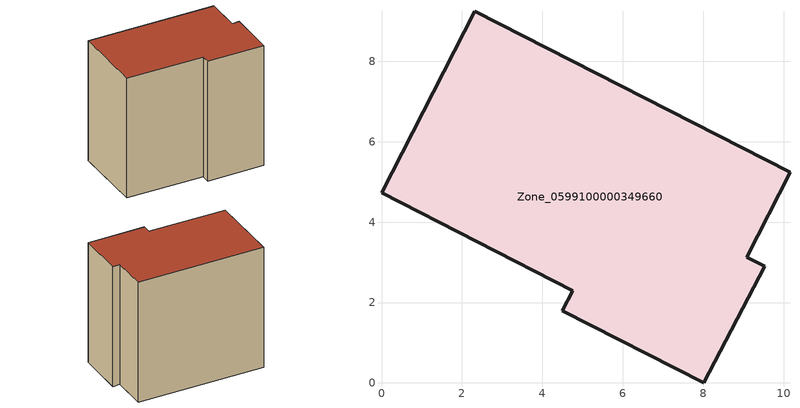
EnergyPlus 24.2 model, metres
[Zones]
Zone_0599100000349660
 floor ground (C_G): 9.08,3.12 9.53,2.9 8.02,0 4.5,1.79 4.75,2.29 0,4.73 2.31,9.25 10.16,5.24 z3.82
 wall outside (C_F): 9.53,2.9 9.08,3.12 10.16,5.24 2.31,9.25 0,4.73 4.75,2.29 4.5,1.79 8.02,0 9.53,2.9 z3.82:12.45
 roof outside (C_R): 9.08,3.12 10.16,5.24 2.31,9.25 0,4.73 4.75,2.29 4.5,1.79 8.02,0 9.53,2.9 z12.45
[BUILDING]
Pand.0599100000349660: North Axis=0; Terrain=City; Loads Convergence Tolerance Value=0.04; Temperature Convergence Tolerance Value=0.4; Solar Distribution=FullExterior; Maximum Number of Warmup Days=25; Minimum Number of Warmup Days=1
[Site:Location]
Rotterdam.The.Hague.AP_ZH_NLD Design_Conditions: Latitude=51.96; Longitude=4.45; Time Zone=1; Elevation=-4.5
[SITE:GROUNDTEMPERATURE:BUILDINGSURFACE]
18, 18, 18, 18, 18, 18, 18, 18, 18, 18, 18, 18
[MATERIAL] Thermal Absorptance=0.9; Solar Absorptance=0.7; Visible Absorptance=0.7
Name | Roughness | Thickness | Conductivity | Density | Specific Heat
G.TC.1992-2005 | MediumSmooth | 0.15 | 0.06 | 540 | 1210
F.TC.1992-2005 | Rough | 0.3 | 0.12 | 1920 | 840
R.TC.1992-2005 | MediumRough | 0.2 | 0.08 | 1500 | 1000
[CONSTRUCTION]
C_G: G.TC.1992-2005
C_F: F.TC.1992-2005
C_R: R.TC.1992-2005
[ZONE]
Zone_0599100000349660: Type=1; Multiplier=1; Ceiling Height=Autocalculate; Volume=Autocalculate; Floor Area=autocalculate; Part of Total Floor Area=Yes
[ZONEINFILTRATION:DESIGNFLOWRATE]
Infil_Zone_0599100000349660: Zone or ZoneList or Space or SpaceList=Zone_0599100000349660; Schedule=AlwaysOn; Design Flow Rate Calculation Method=Flow/Area; Flow Rate per Floor Area=0.0015; Constant Term Coefficient=1; Temperature Term Coefficient=0; Velocity Term Coefficient=0; Velocity Squared Term Coefficient=0
[HVACTEMPLATE:ZONE:IDEALLOADSAIRSYSTEM]
Zone_0599100000349660: Maximum Heating Supply Air Temperature=50; Minimum Cooling Supply Air Temperature=13; Maximum Heating Supply Air Humidity Ratio=0.0156; Minimum Cooling Supply Air Humidity Ratio=0.0077; Heating Limit=NoLimit; Cooling Limit=NoLimit; Dehumidification Control Type=ConstantSensibleHeatRatio; Cooling Sensible Heat Ratio=0.7; Dehumidification Setpoint=60; Humidification Control Type=None; Humidification Setpoint=30; Outdoor Air Method=None; Outdoor Air Flow Rate per Person=0.00944; Outdoor Air Flow Rate per Zone Floor Area=0; Outdoor Air Flow Rate per Zone=0; Demand Controlled Ventilation Type=None; Outdoor Air Economizer Type=NoEconomizer; Heat Recovery Type=None; Sensible Heat Recovery Effectiveness=0.7; Latent Heat Recovery Effectiveness=0.65
[ZONECONTROL:THERMOSTAT]
ThermostatControl_Zone_0599100000349660: Zone or ZoneList=Zone_0599100000349660; Control Type Schedule=DualSetpointControlType; Control 1=Thermostat_Zone_0599100000349660; Temperature Difference Between Cutout And Setpoint=0
[THERMOSTATSETPOINT:DUALSETPOINT]
Thermostat_Zone_0599100000349660: Heating Setpoint Temperature Schedule=HeatingSetpoint_Zone_0599100000349660; Cooling Setpoint Temperature Schedule=CoolingSetpoint_Zone_0599100000349660
[SCHEDULE:COMPACT]
HeatingSetpoint_Zone_0599100000349660: Through: 12/31, For: AllDays, Until: 24:00, 21
CoolingSetpoint_Zone_0599100000349660: Through: 12/31, For: AllDays, Until: 24:00, 24
DualSetpointControlType: Through: 12/31, For: AllDays, Until: 24:00, 4
AlwaysOn: Through: 12/31, For: AllDays, Until: 24:00, 1
